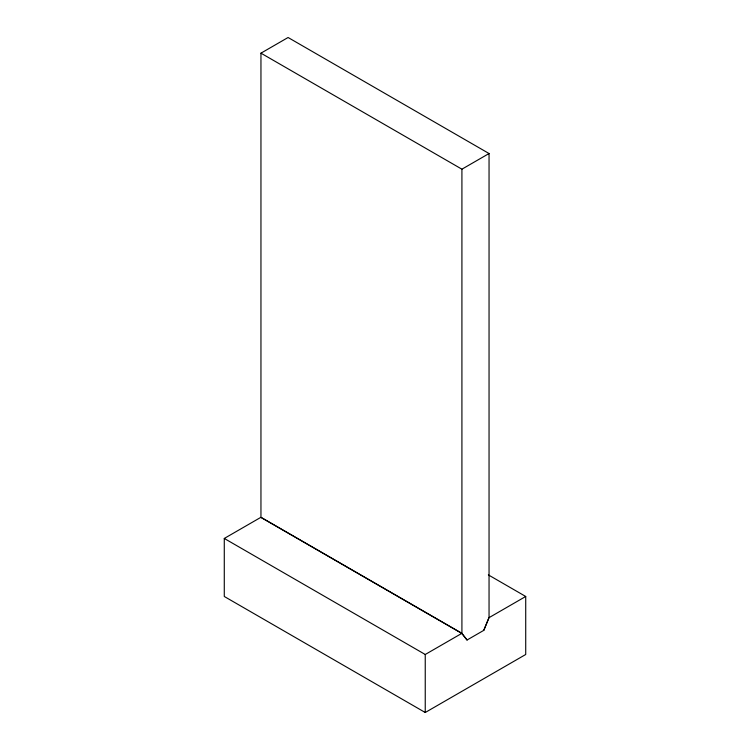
<?xml version="1.0" encoding="UTF-8"?>
<svg xmlns="http://www.w3.org/2000/svg" width="750" height="750" viewBox="0 0 750 750"><rect width="100%" height="100%" fill="white"/><g stroke="black" fill="none" stroke-linecap="round" stroke-linejoin="round"><path stroke-width="1.12" d="M483.722 630.394L489.047 617.644L489.047 153.525L288.084 37.5L260.953 53.166L260.953 517.284L461.916 633.309L466.969 640.059L483.853 630.309L488.916 617.728L525.722 596.475L525.722 654.487L425.241 712.5L224.278 596.475L224.278 538.453L260.812 517.359L461.784 633.394L467.109 639.984M260.953 53.166L461.916 169.191L489.047 153.525M224.278 538.453L425.241 654.487L461.784 633.394M488.362 574.894L525.722 596.475M461.916 169.191L461.916 633.309M425.241 654.487L425.241 712.5"/></g></svg>
